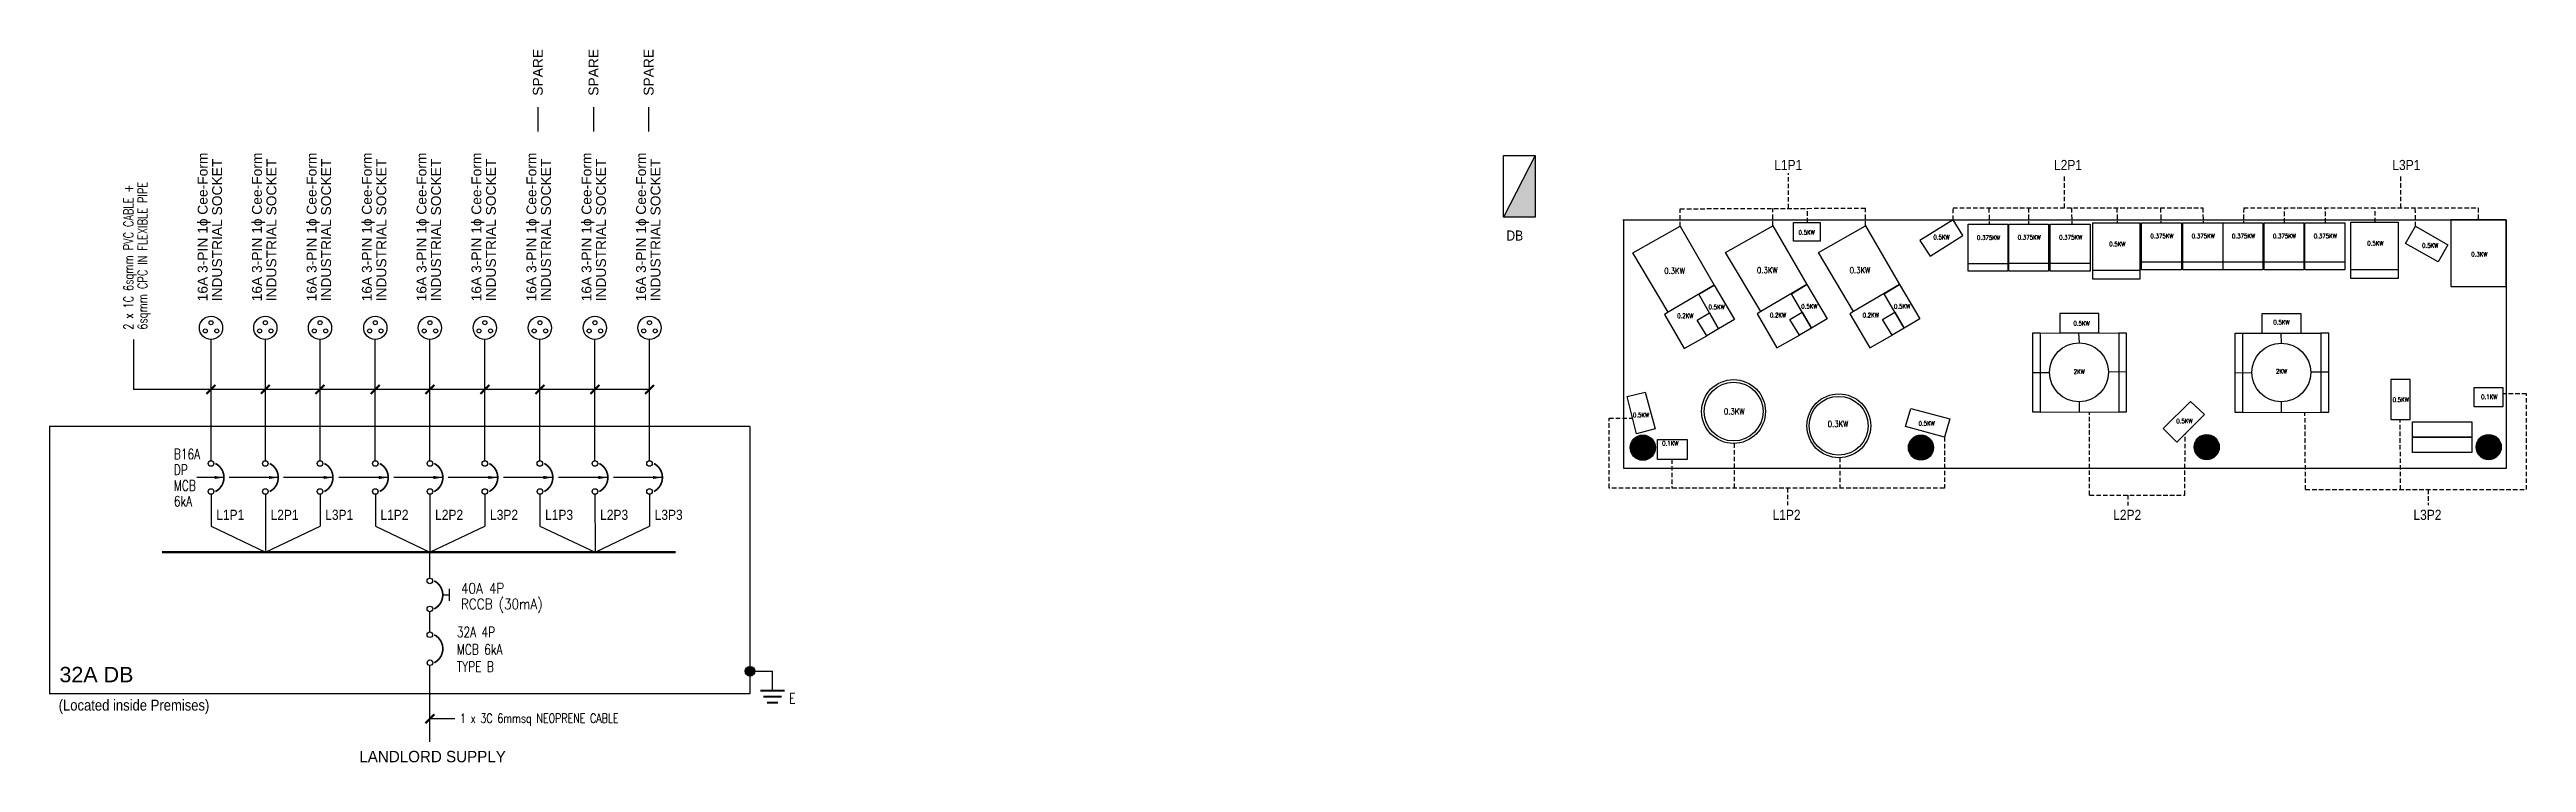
# Model space of a CAD drawing. Header units: millimetres. Extents: x 3421 to 59828, y 1216 to 17447.
import ezdxf
from ezdxf.lldxf.tags import DXFTag

# ---------------------------------------------------------------- set-up
doc = ezdxf.new("R2010")
doc.units = ezdxf.units.MM
doc.linetypes.add('DASHED', pattern=[19.05, 12.7, -6.35])
for name, color, linetype in [('E-SLD-DB-TXT', 3, 'Continuous'), ('E-SLD-FRAME', 8, 'Continuous'), ('E-SLD-LEGENDF', 2, 'Continuous'), ('SLD', 2, 'Continuous'), ('SLD-LINE', 7, 'Continuous'), ('SLD-TXT', 7, 'Continuous'), ('T&D', 3, 'Continuous')]:
    doc.layers.add(name, color=color, linetype=linetype)
doc.styles.add('A', font='arial.ttf')
doc.styles.add('ARIAL', font='arial.ttf', dxfattribs={"width": 0.95})
doc.styles.add('SIMPLEX', font='simplex.shx', dxfattribs={"width": 0.75})
doc.styles.add('SLD-TXT', font='romans.shx', dxfattribs={"width": 0.75})
doc.styles.get("Standard").update_dxf_attribs({"font": 'arial.ttf'})
tags = doc.linetypes.add('CENTER', pattern=[2, 1.25, -0.25, 0.25, -0.25]).pattern_tags.tags
tags[10:11] = [DXFTag(74, 4), DXFTag(75, 0), DXFTag(340, '0'), DXFTag(46, 1.0), DXFTag(50, 0.0), DXFTag(44, 0.0), DXFTag(45, 0.0)]
tags[8:9] = [DXFTag(74, 4), DXFTag(75, 0), DXFTag(340, '0'), DXFTag(46, 1.0), DXFTag(50, 0.0), DXFTag(44, 0.0), DXFTag(45, 0.0)]
tags[6:7] = [DXFTag(74, 4), DXFTag(75, 0), DXFTag(340, '0'), DXFTag(46, 1.0), DXFTag(50, 0.0), DXFTag(44, 0.0), DXFTag(45, 0.0)]
tags[4:5] = [DXFTag(74, 4), DXFTag(75, 0), DXFTag(340, '0'), DXFTag(46, 1.0), DXFTag(50, 0.0), DXFTag(44, 0.0), DXFTag(45, 0.0)]
doc.dimstyles.new('1-100', dxfattribs={"dimtxt": 100, "dimasz": 100, "dimexe": 25, "dimexo": 10, "dimgap": 25, "dimtad": 1, "dimdec": 0, "dimzin": 0, "dimdsep": 46, "dimtxsty": 'SIMPLEX', "dimcen": 0, "dimclrd": 7, "dimclre": 7, "dimclrt": 7, "dimadec": 0, "dimazin": 0, "dimtfac": 1, "dimtdec": 0, "dimtofl": 0, "dimtmove": 1, "dimatfit": 0, "dimfxl": 1, "dimtolj": 1, "dimtzin": 0, "dimarcsym": 2})

# ---------------------------------------------------------------- blocks, each defined once
blk = doc.blocks.new('MCCB')
at = {"color": 3}
for centre in [(-1, 548), (0, 49)]:
    blk.add_circle(centre, 49.5, dxfattribs=at)
at = {"layer": 'E-SLD-LEGENDF', "const_width": 30}
blk.add_lwpolyline([(77, 49, 0.611384), (77, 548)], format="xyb", dxfattribs=at)
blk = doc.blocks.new('RCCB')
at = {"color": 3}
for centre in [(-1, 548), (0, 49)]:
    blk.add_circle(centre, 49.5, dxfattribs=at)
at = {"layer": 'E-SLD-LEGENDF', "linetype": 'ByBlock'}
blk.add_line((230, 299), (350, 299), dxfattribs=at)
at = {"layer": 'E-SLD-LEGENDF'}
blk.add_line((350, 190), (350, 408), dxfattribs=at)
at = {"layer": 'E-SLD-LEGENDF', "const_width": 30}
blk.add_lwpolyline([(77, 49, 0.611384), (77, 548)], format="xyb", dxfattribs=at)
blk = doc.blocks.new('3P SOCKET')
at = {"color": 4}
blk.add_circle((0, 294), 294, dxfattribs=at)
at = {"layer": 'T&D', "color": 2}
for centre in [(-145, 217), (0, 423), (145, 217)]:
    blk.add_circle(centre, 51.2, dxfattribs=at)

msp = doc.modelspace()

# ---------------------------------------------------------------- hatches: boundary and pattern name
h = msp.add_hatch(color=256)
h.dxf.hatch_style = 1
h.paths.add_polyline_path([(37252, 15033), (36533, 13630), (37252, 13630)])
h = msp.add_hatch(color=256)
h.dxf.hatch_style = 1
h.paths.add_polyline_path([(39992, 8383, 1), (39418, 8383, 1)])
h = msp.add_hatch(color=256)
h.dxf.hatch_style = 1
h.paths.add_polyline_path([(46325, 8384, 1), (45752, 8384, 1)])
h = msp.add_hatch(color=256)
h.dxf.hatch_style = 1
h.paths.add_polyline_path([(52833, 8396, 1), (52259, 8396, 1)])
h = msp.add_hatch(color=256)
h.dxf.hatch_style = 1
h.paths.add_polyline_path([(59254, 8396, 1), (58681, 8396, 1)])
at = {"layer": 'E-SLD-LEGENDF'}
h = msp.add_hatch(color=256, dxfattribs=at)
h.dxf.hatch_style = 1
edge = h.paths.add_edge_path()
edge.add_arc((19372, 3292), 109, 0, 360)

# ---------------------------------------------------------------- linework, layer by layer
for p, q in [((14548, 15581), (14548, 16136)), ((15816, 15581), (15816, 16136)), ((17071, 15581), (17071, 16136)), ((37252, 15033), (36533, 13630)), ((39251, 13568), (59363, 13568)), ((39273, 7905), (39273, 13568)), ((59363, 13568), (59363, 7905)), ((47112, 12578), (48018, 12578)), ((48041, 12583), (48947, 12583)), ((48984, 12583), (49890, 12583)), ((49955, 12421), (51027, 12426)), ((51063, 12613), (51969, 12613)), ((52004, 12613), (52910, 12613)), ((52921, 12613), (53827, 12613)), ((53852, 12613), (54758, 12613)), ((54784, 12613), (55690, 12613)), ((55832, 12436), (56904, 12441)), ((40283, 11468), (40198, 11418)), ((40198, 11418), (40649, 10642)), ((42394, 11482), (42309, 11432)), ((42309, 11432), (42760, 10656)), ((44506, 11482), (44421, 11432)), ((44421, 11432), (44872, 10656)), ((40649, 10642), (41160, 10932)), ((42760, 10656), (43271, 10946)), ((44872, 10656), (45383, 10946)), ((48756, 10997), (50542, 10992)), ((49647, 10769), (49638, 10995)), ((53361, 10992), (55147, 10987)), ((54252, 10764), (54243, 10990)), ((48587, 10096), (48969, 10094)), ((50723, 10105), (50310, 10108)), ((53192, 10091), (53574, 10089)), ((55328, 10100), (54915, 10103)), ((48756, 9191), (50542, 9197)), ((49648, 9194), (49647, 9429)), ((53361, 9186), (55147, 9192)), ((54253, 9189), (54252, 9424)), ((59363, 7905), (39273, 7905)), ((7100, 6596), (8339, 6004)), ((8339, 6004), (9582, 6596)), ((10841, 6596), (12082, 6004)), ((12082, 6004), (13335, 6596)), ((14589, 6596), (15846, 6004)), ((15846, 6004), (17085, 6596))]:
    msp.add_line(p, q)
at = {"linetype": 'DASHED', "ltscale": 8}
for p, q in [((43022, 13831), (43022, 14632)), ((49305, 13842), (49305, 14599)), ((56965, 13842), (56965, 14595)), ((40556, 13822), (44779, 13836)), ((40556, 13422), (40556, 13822)), ((42667, 13436), (42667, 13829)), ((43452, 13510), (43452, 13832)), ((44779, 13436), (44779, 13836)), ((46769, 13568), (46769, 13842)), ((46769, 13842), (52456, 13842)), ((47587, 13837), (47592, 13468)), ((48485, 13842), (48489, 13473)), ((49469, 13842), (49474, 13473)), ((50502, 13842), (50507, 13499)), ((51496, 13842), (51501, 13503)), ((52456, 13842), (52465, 13503)), ((53389, 13842), (53386, 13503)), ((53389, 13842), (58728, 13842)), ((54318, 13503), (54323, 13842)), ((55249, 13503), (55249, 13842)), ((56386, 13514), (56381, 13842)), ((57304, 13424), (57297, 13842)), ((58728, 13842), (58730, 13568)), ((59828, 9605), (59293, 9607)), ((59828, 7428), (59828, 9605)), ((38937, 9056), (39472, 9057)), ((38937, 7464), (38937, 9056)), ((49881, 7305), (49875, 9195)), ((54797, 7428), (54784, 9191)), ((41784, 8480), (41784, 7464)), ((46572, 8621), (46572, 7458)), ((52047, 7305), (52057, 8700)), ((56963, 7428), (56950, 9023)), ((40367, 8114), (40367, 7464)), ((44190, 8155), (44191, 7464)), ((46572, 7458), (38937, 7464)), ((42998, 7461), (42998, 7074)), ((54797, 7428), (59828, 7428)), ((57592, 7428), (57592, 7072)), ((49881, 7305), (52047, 7305)), ((50752, 7305), (50752, 7067))]:
    msp.add_line(p, q, dxfattribs=at)
for points in [[(36533, 15033), (37252, 15033), (37252, 13630), (36533, 13630)], [(46769, 13568), (46015, 13096), (46250, 12740), (46996, 13210)], [(59363, 13568), (58107, 13568), (58107, 12049), (59363, 12049)], [(39480, 12815), (40556, 13422), (41330, 12080), (40283, 11468)], [(41591, 12829), (42667, 13436), (43442, 12094), (42394, 11482)], [(43138, 13510), (43745, 13510), (43745, 13086), (43138, 13086)], [(43703, 12829), (44779, 13436), (45553, 12094), (44506, 11482)], [(47112, 13468), (48018, 13468), (48018, 12399), (47112, 12399)], [(48041, 13473), (48947, 13473), (48947, 12404), (48041, 12404)], [(48984, 13473), (49890, 13473), (49890, 12404), (48984, 12404)], [(49955, 13499), (51027, 13499), (51027, 12221), (49955, 12221)], [(51063, 13503), (51969, 13503), (51969, 12434), (51063, 12434)], [(52004, 13503), (52910, 13503), (52910, 12434), (52004, 12434)], [(52921, 13503), (53827, 13503), (53827, 12434), (52921, 12434)], [(53852, 13503), (54758, 13503), (54758, 12434), (53852, 12434)], [(54784, 13503), (55690, 13503), (55690, 12434), (54784, 12434)], [(55832, 13514), (56904, 13514), (56904, 12237), (55832, 12237)], [(57304, 13424), (58041, 12998), (57819, 12617), (57077, 13034)], [(40978, 11874), (41330, 12080), (41793, 11300), (41432, 11090)], [(43089, 11888), (43442, 12094), (43905, 11314), (43543, 11104)], [(45201, 11888), (45553, 12094), (46016, 11314), (45655, 11104)], [(41432, 11090), (41160, 10932), (40943, 11289), (41223, 11451)], [(43543, 11104), (43271, 10946), (43054, 11303), (43334, 11465)], [(45655, 11104), (45383, 10946), (45166, 11303), (45446, 11465)], [(49200, 10996), (50091, 10996), (50091, 11437), (49200, 11437)], [(53805, 10991), (54696, 10991), (54696, 11432), (53805, 11432)], [(48587, 10997), (48756, 10997), (48756, 9191), (48587, 9191)], [(50723, 10992), (50542, 10992), (50542, 9197), (50723, 9197)], [(53192, 10992), (53361, 10992), (53361, 9186), (53192, 9186)], [(55328, 10987), (55147, 10987), (55147, 9192), (55328, 9192)], [(39350, 9549), (39761, 9650), (39984, 8808), (39561, 8698)], [(56739, 9023), (57180, 9023), (57180, 9932), (56739, 9932)], [(58636, 9753), (59293, 9753), (59293, 9313), (58636, 9313)], [(45808, 9274), (46700, 9041), (46572, 8621), (45688, 8867)], [(51868, 8511), (52494, 9137), (52174, 9430), (51552, 8819)], [(40042, 8565), (40715, 8565), (40715, 8114), (40042, 8114)], [(57231, 8969), (58581, 8969), (58581, 8620), (57231, 8620)], [(57231, 8620), (58581, 8620), (58581, 8272), (57231, 8272)]]:
    msp.add_lwpolyline(points, close=True)
for centre, radius in [((49640, 10099), 670), ((54244, 10094), 670), ((41771, 9206), 727), ((41772, 9206), 670), ((44169, 8881), 727), ((44165, 8881), 670), ((39705, 8383), 287), ((46039, 8384), 287), ((52546, 8396), 287), ((58968, 8396), 287)]:
    msp.add_circle(centre, radius)
at = {"layer": 'E-SLD-FRAME', "color": 7, "linetype": 'CENTER', "ltscale": 1.5}
for p, q in [((19372, 8866), (3421, 8866)), ((3421, 8866), (3421, 2778)), ((19372, 8866), (19372, 2778)), ((19372, 2778), (3421, 2778))]:
    msp.add_line(p, q, dxfattribs=at)
at = {"layer": 'E-SLD-LEGENDF'}
for p in [(19372, 3292), (19885, 2853)]:
    msp.add_line(p, (19885, 3292), dxfattribs=at)
at = {"layer": 'E-SLD-LEGENDF', "color": 3}
for points, const_width in [([(19608, 2853), (20161, 2853)], 46.2), ([(19677, 2714), (20092, 2714)], 46.2), ([(19760, 2576), (20009, 2576)], 41.5)]:
    msp.add_lwpolyline(points, dxfattribs=dict(at, const_width=const_width))
at = {"layer": 'E-SLD-LEGENDF'}
msp.add_circle((19372, 3292), 109, dxfattribs=at)
at = {"layer": 'SLD', "color": 7}
for p in [(5333, 10846), (17084, 9709)]:
    msp.add_line(p, (5333, 9709), dxfattribs=at)
at = {"layer": 'SLD', "const_width": 56.8}
msp.add_lwpolyline([(5980, 6004), (17679, 6004)], dxfattribs=at)
at = {"layer": 'SLD-LINE', "linetype": 'ByBlock'}
for p, q in [((7099, 8086), (7099, 10846)), ((8336, 8086), (8336, 10846)), ((9581, 8086), (9581, 10846)), ((10840, 8086), (10840, 10846)), ((12084, 8086), (12084, 10846)), ((13334, 8086), (13334, 10846)), ((14588, 8086), (14588, 10846)), ((15841, 8086), (15841, 10846)), ((17084, 8086), (17084, 10846)), ((7100, 7322), (7100, 6596)), ((8337, 7322), (8339, 6004)), ((9582, 7322), (9582, 6596)), ((10841, 7322), (10841, 6596)), ((12085, 7322), (12082, 6004)), ((13335, 7322), (13335, 6596)), ((14589, 7322), (14589, 6596)), ((15842, 7322), (15846, 6004)), ((17085, 7322), (17085, 6596)), ((12082, 5413), (12082, 6004)), ((12083, 4187), (12083, 4649))]:
    msp.add_line(p, q, dxfattribs=at)
at = {"layer": 'SLD-LINE'}
msp.add_line((12084, 1686), (12084, 3423), dxfattribs=at)
at = {"layer": 'SLD-TXT'}
msp.add_line((12653, 2212), (12084, 2212), dxfattribs=at)
at = {"layer": 'SLD-TXT', "const_width": 47.9}
for points in [[(6997, 9607), (7201, 9811)], [(8235, 9607), (8438, 9811)], [(9479, 9607), (9683, 9811)], [(10738, 9607), (10941, 9811)], [(11982, 9607), (12186, 9811)], [(13233, 9607), (13436, 9811)], [(14486, 9607), (14689, 9811)], [(15740, 9607), (15943, 9811)], [(16982, 9607), (17185, 9811)], [(11982, 2110), (12186, 2314)]]:
    msp.add_lwpolyline(points, dxfattribs=at)

# ---------------------------------------------------------------- block references
at = {"layer": 'E-SLD-LEGENDF', "linetype": 'ByBlock', "xscale": 1.277777777777777, "yscale": 1.277777777777777, "zscale": 1.277777777777777}
msp.add_blockref('RCCB', (12083, 4649), dxfattribs=at)
at = {"layer": 'SLD', "xscale": 0.9, "yscale": 0.9, "zscale": 0.9}
for p in [(7099, 10846), (8336, 10846), (9581, 10846), (10840, 10846), (12084, 10846), (13334, 10846), (14588, 10846), (15841, 10846), (17084, 10846)]:
    msp.add_blockref('3P SOCKET', p, dxfattribs=at)
at = {"layer": 'SLD', "lineweight": -3, "xscale": 1.277777777777777, "yscale": 1.277777777777777, "zscale": 1.277777777777777}
for p in [(7100, 7322), (8337, 7322), (9582, 7322), (10841, 7322), (12085, 7322), (13335, 7322), (14589, 7322), (15842, 7322), (17085, 7322), (12084, 3423)]:
    msp.add_blockref('MCCB', p, dxfattribs=at)

# ---------------------------------------------------------------- texts
at = {"color": 30, "linetype": 'ByBlock', "lineweight": 40, "char_height": 225, "width": 8691.07, "attachment_point": 1, "rotation": 90, "line_spacing_factor": 0.87907, "style": 'ARIAL'}
for s, insert in [('{\\W1;\\C7;SPARE}', (14428, 16395)), ('{\\W1;\\C7;SPARE}', (15696, 16395)), ('{\\W1;\\C7;SPARE}', (16951, 16395)), ('{\\W1;\\C7;16A 3-PIN 1ɸ Cee-Form\\PINDUSTRIAL SOCKET }', (6795, 11714)), ('{\\W1;\\C7;16A 3-PIN 1ɸ Cee-Form\\PINDUSTRIAL SOCKET }', (8032, 11714)), ('{\\W1;\\C7;16A 3-PIN 1ɸ Cee-Form\\PINDUSTRIAL SOCKET }', (9277, 11714)), ('{\\W1;\\C7;16A 3-PIN 1ɸ Cee-Form\\PINDUSTRIAL SOCKET }', (10535, 11714)), ('{\\W1;\\C7;16A 3-PIN 1ɸ Cee-Form\\PINDUSTRIAL SOCKET }', (11780, 11714)), ('{\\W1;\\C7;16A 3-PIN 1ɸ Cee-Form\\PINDUSTRIAL SOCKET }', (13030, 11714)), ('{\\W1;\\C7;16A 3-PIN 1ɸ Cee-Form\\PINDUSTRIAL SOCKET }', (14283, 11714)), ('{\\W1;\\C7;16A 3-PIN 1ɸ Cee-Form\\PINDUSTRIAL SOCKET }', (15537, 11714)), ('{\\W1;\\C7;16A 3-PIN 1ɸ Cee-Form\\PINDUSTRIAL SOCKET }', (16779, 11714))]:
    msp.add_mtext(s, dxfattribs=dict(at, insert=insert))
at = {"insert": (10476, 1480), "char_height": 260, "width": 6189.25, "attachment_point": 1}
msp.add_mtext('{\\W0.95;LANDLORD SUPPLY}', dxfattribs=at)
at = {"layer": 'E-SLD-DB-TXT', "style": 'A'}
msp.add_text('32A DB', height=350, dxfattribs=at).set_placement((3647, 3042))
at = {"layer": 'E-SLD-DB-TXT', "color": 2, "style": 'A', "width": 0.85}
msp.add_text('(Located inside Premises)', height=250, dxfattribs=at).set_placement((3629, 2396))
at = {"layer": 'SLD-TXT', "style": 'ARIAL', "width": 0.85}
for s, p in [('L1P1', (42698, 14704)), ('L2P1', (49069, 14704)), ('L3P1', (56774, 14704)), ('DB', (36600, 13097)), ('L1P1', (7218, 6739)), ('L2P1', (8455, 6739)), ('L3P1', (9699, 6739)), ('L1P2', (10958, 6739)), ('L2P2', (12202, 6739)), ('L3P2', (13453, 6739)), ('L1P3', (14706, 6739)), ('L2P3', (15960, 6739)), ('L3P3', (17202, 6739)), ('L1P2', (42660, 6739)), ('L2P2', (50417, 6739)), ('L3P2', (57254, 6739))]:
    msp.add_text(s, height=230, dxfattribs=at).set_placement(p)
at = {"layer": 'SLD-TXT', "insert": (5109, 11069), "char_height": 217.7, "width": 7567.8, "attachment_point": 1, "rotation": 90, "line_spacing_factor": 0.880435, "style": 'SLD-TXT'}
msp.add_mtext('2 x 1C 6sqmm PVC CABLE + \\P6sqmm CPC IN FLEXIBLE PIPE', dxfattribs=at)
at = {"layer": 'SLD-TXT', "attachment_point": 1, "line_spacing_factor": 0.908108, "style": 'SLD-TXT'}
for s, insert, char_height, width in [('{\\W0.85;0.5KW}', (43251, 13334), 101.44, 406.26), ('{\\W0.85;0.5KW}', (46322, 13225), 101.44, 406.26), ('{\\W0.85;0.375KW}', (47313, 13216), 101.44, 406.26), ('{\\W0.85;0.375KW}', (48242, 13222), 101.44, 406.26), ('{\\W0.85;0.375KW}', (49185, 13222), 101.44, 406.26), ('{\\W0.85;0.5KW}', (50325, 13070), 101.44, 406.26), ('{\\W0.85;0.375KW}', (51264, 13251), 101.44, 406.26), ('{\\W0.85;0.375KW}', (52205, 13251), 101.44, 406.26), ('{\\W0.85;0.375KW}', (53122, 13251), 101.44, 406.26), ('{\\W0.85;0.375KW}', (54053, 13251), 101.44, 406.26), ('{\\W0.85;0.375KW}', (54985, 13251), 101.44, 406.26), ('{\\W0.85;0.5KW}', (56202, 13086), 101.44, 406.26), ('{\\W0.85;0.5KW}', (57450, 13037), 101.44, 406.26), ('{\\W0.85;0.3KW}', (40192, 12476), 135.92, 544.38), ('{\\W0.85;0.3KW}', (42304, 12490), 135.92, 544.38), ('{\\W0.85;0.3KW}', (44415, 12490), 135.92, 544.38), ('{\\W0.85;0.3KW}', (58569, 12837), 101.44, 406.26), ('{\\W0.85;0.2KW}', (40487, 11436), 101.44, 406.26), ('{\\W0.85;0.5KW}', (41201, 11636), 101.44, 406.26), ('{\\W0.85;0.2KW}', (42598, 11450), 101.44, 406.26), ('{\\W0.85;0.5KW}', (43312, 11650), 101.44, 406.26), ('{\\W0.85;0.2KW}', (44710, 11450), 101.44, 406.26), ('{\\W0.85;0.5KW}', (45424, 11650), 101.44, 406.26), ('{\\W0.85;0.5KW}', (54063, 11288), 101.44, 406.26), ('{\\W0.85;0.5KW}', (49511, 11264), 101.44, 406.26), ('{\\W0.85;2KW}', (49518, 10164), 101.44, 406.26), ('{\\W0.85;2KW}', (54124, 10171), 101.44, 406.26), ('{\\W0.85;0.1KW}', (58795, 9592), 101.44, 406.26), ('{\\W0.85;0.5KW}', (39479, 9176), 101.44, 406.26), ('{\\W0.85;0.3KW}', (41552, 9276), 135.92, 544.38), ('{\\W0.85;0.5KW}', (51854, 9039), 101.44, 406.26), ('{\\W0.85;0.5KW}', (56780, 9525), 101.44, 406.26), ('{\\W0.85;0.1KW}', (40145, 8532), 101.44, 406.26), ('{\\W0.85;0.3KW}', (43916, 8990), 135.92, 544.38), ('{\\W0.85;0.5KW}', (45983, 8986), 101.44, 406.26), ('B16A\\PDP\\PMCB\\P6kA', (6252, 8355), 236.4, 2989.98), ('{\\W0.85;40A 4P \\PRCCB (30mA)}', (12789, 5299), 236.39, 2989.98), ('{\\W0.75;E}', (20265, 2794), 236.4, 2989.98)]:
    msp.add_mtext(s, dxfattribs=dict(at, insert=insert, char_height=char_height, width=width))
at = {"layer": 'SLD-TXT', "insert": (12695, 4302), "char_height": 236.4, "width": 2989.98, "attachment_point": 1, "style": 'SLD-TXT'}
msp.add_mtext('32A 4P\\PMCB 6kA\\PTYPE B', dxfattribs=at)
at = {"layer": 'SLD-TXT', "color": 7, "insert": (12768, 2328), "char_height": 210, "width": 8010.96, "attachment_point": 1, "style": 'SLD-TXT'}
msp.add_mtext('1 x 3C 6mmsq NEOPRENE CABLE', dxfattribs=at)

# ---------------------------------------------------------------- leaders
at = {"layer": 'SLD'}
for points in [[(7394, 7704), (6775, 7705)], [(8631, 7704), (7513, 7705)], [(9876, 7704), (8747, 7705)], [(11134, 7704), (10007, 7705)], [(12379, 7704), (11260, 7705)], [(13629, 7704), (12502, 7705)], [(14882, 7704), (13762, 7705)], [(16136, 7704), (15015, 7705)], [(17378, 7704), (16268, 7705)]]:
    msp.add_leader(points, dimstyle='1-100', override={"dimasz": 215}, dxfattribs=at)

doc.saveas('drawing.dxf')
